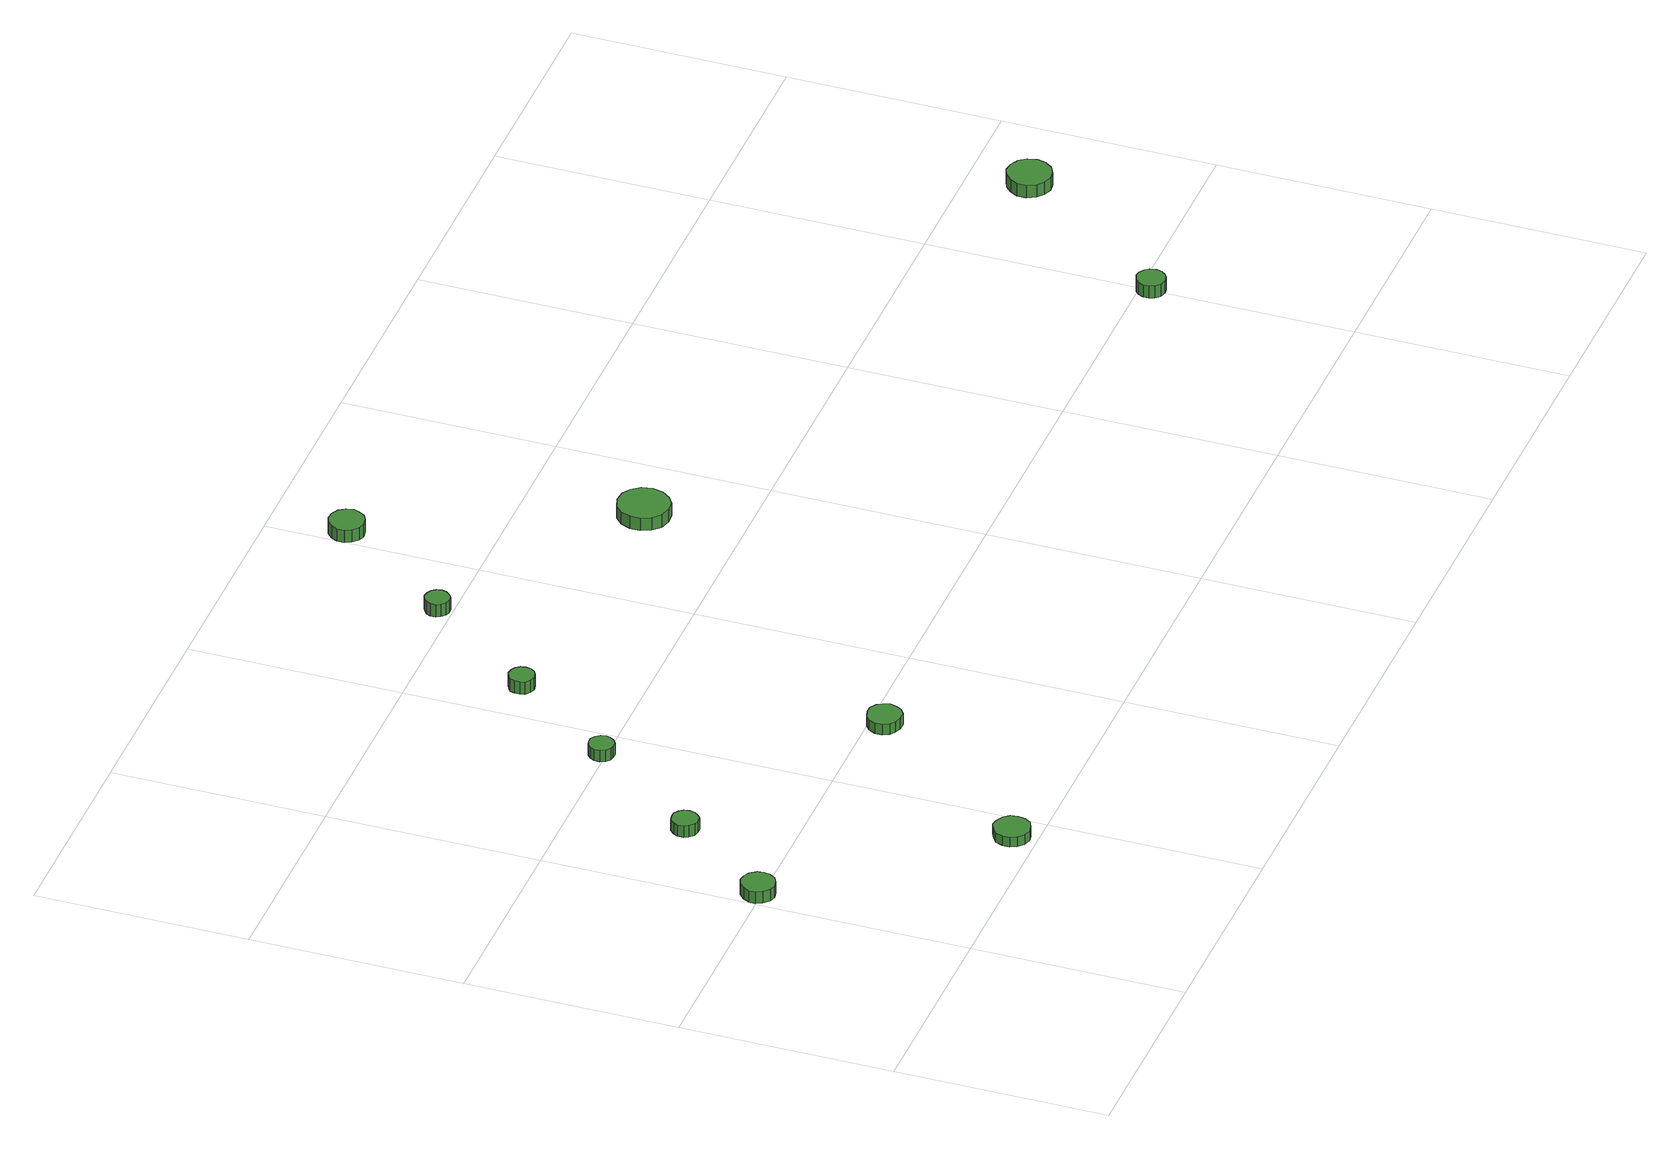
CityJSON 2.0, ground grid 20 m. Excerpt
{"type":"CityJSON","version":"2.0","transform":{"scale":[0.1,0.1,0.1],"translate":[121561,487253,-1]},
"CityObjects":{
"tree1":{"type":"SolitaryVegetationObject","attributes":{"function":"something"},"geometry":[{"type":"MultiSurface","lod":"1","boundaries":[[[0,1,2,3,4,5,6,7,8,9,10,11,12,13,14]],[[15,16,17,18,19,20,21,22,23,24,25,26,27,28,29]],[[0,29,28,1]],[[1,28,27,2]],[[2,27,26,3]],[[3,26,25,4]],[[4,25,24,5]],[[5,24,23,6]],[[6,23,22,7]],[[7,22,21,8]],[[8,21,20,9]],[[9,20,19,10]],[[10,19,18,11]],[[11,18,17,12]],[[12,17,16,13]],[[13,16,15,14]],[[14,15,29,0]]]}]},
"tree2":{"type":"SolitaryVegetationObject","attributes":{"function":"something"},"geometry":[{"type":"MultiSurface","lod":"1","boundaries":[[[30,31,32,33,34,35,36,37,38,39,40,41,42,43,44]],[[45,46,47,48,49,50,51,52,53,54,55,56,57,58,59]],[[30,59,58,31]],[[31,58,57,32]],[[32,57,56,33]],[[33,56,55,34]],[[34,55,54,35]],[[35,54,53,36]],[[36,53,52,37]],[[37,52,51,38]],[[38,51,50,39]],[[39,50,49,40]],[[40,49,48,41]],[[41,48,47,42]],[[42,47,46,43]],[[43,46,45,44]],[[44,45,59,30]]]}]},
"tree3":{"type":"SolitaryVegetationObject","attributes":{"function":"something"},"geometry":[{"type":"MultiSurface","lod":"1","boundaries":[[[60,61,62,63,64,65,66,67,68,69,70,71,72,73,74]],[[75,76,77,78,79,80,81,82,83,84,85,86,87,88,89]],[[60,89,88,61]],[[61,88,87,62]],[[62,87,86,63]],[[63,86,85,64]],[[64,85,84,65]],[[65,84,83,66]],[[66,83,82,67]],[[67,82,81,68]],[[68,81,80,69]],[[69,80,79,70]],[[70,79,78,71]],[[71,78,77,72]],[[72,77,76,73]],[[73,76,75,74]],[[74,75,89,60]]]}]},
"tree4":{"type":"SolitaryVegetationObject","attributes":{"function":"something"},"geometry":[{"type":"MultiSurface","lod":"1","boundaries":[[[90,91,92,93,94,95,96,97,98,99,100,101,102,103,104]],[[105,106,107,108,109,110,111,112,113,114,115,116,117,118,119]],[[90,119,118,91]],[[91,118,117,92]],[[92,117,116,93]],[[93,116,115,94]],[[94,115,114,95]],[[95,114,113,96]],[[96,113,112,97]],[[97,112,111,98]],[[98,111,110,99]],[[99,110,109,100]],[[100,109,108,101]],[[101,108,107,102]],[[102,107,106,103]],[[103,106,105,104]],[[104,105,119,90]]]}]},
"tree5":{"type":"SolitaryVegetationObject","attributes":{"function":"something"},"geometry":[{"type":"MultiSurface","lod":"1","boundaries":[[[120,121,122,123,124,125,126,127,128,129,130,131,132,133,134]],[[135,136,137,138,139,140,141,142,143,144,145,146,147,148,149]],[[120,149,148,121]],[[121,148,147,122]],[[122,147,146,123]],[[123,146,145,124]],[[124,145,144,125]],[[125,144,143,126]],[[126,143,142,127]],[[127,142,141,128]],[[128,141,140,129]],[[129,140,139,130]],[[130,139,138,131]],[[131,138,137,132]],[[132,137,136,133]],[[133,136,135,134]],[[134,135,149,120]]]}]},
"tree6":{"type":"SolitaryVegetationObject","attributes":{"function":"something"},"geometry":[{"type":"MultiSurface","lod":"1","boundaries":[[[150,151,152,153,154,155,156,157,158,159,160,161,162,163,164]],[[165,166,167,168,169,170,171,172,173,174,175,176,177,178,179]],[[150,179,178,151]],[[151,178,177,152]],[[152,177,176,153]],[[153,176,175,154]],[[154,175,174,155]],[[155,174,173,156]],[[156,173,172,157]],[[157,172,171,158]],[[158,171,170,159]],[[159,170,169,160]],[[160,169,168,161]],[[161,168,167,162]],[[162,167,166,163]],[[163,166,165,164]],[[164,165,179,150]]]}]},
"tree7":{"type":"SolitaryVegetationObject","attributes":{"function":"something"},"geometry":[{"type":"MultiSurface","lod":"1","boundaries":[[[180,181,182,183,184,185,186,187,188,189,190,191,192,193,194]],[[195,196,197,198,199,200,201,202,203,204,205,206,207,208,209]],[[180,209,208,181]],[[181,208,207,182]],[[182,207,206,183]],[[183,206,205,184]],[[184,205,204,185]],[[185,204,203,186]],[[186,203,202,187]],[[187,202,201,188]],[[188,201,200,189]],[[189,200,199,190]],[[190,199,198,191]],[[191,198,197,192]],[[192,197,196,193]],[[193,196,195,194]],[[194,195,209,180]]]}]},
"tree8":{"type":"SolitaryVegetationObject","attributes":{"function":"something"},"geometry":[{"type":"MultiSurface","lod":"1","boundaries":[[[210,211,212,213,214,215,216,217,218,219,220,221,222,223,224]],[[225,226,227,228,229,230,231,232,233,234,235,236,237,238,239]],[[210,239,238,211]],[[211,238,237,212]],[[212,237,236,213]],[[213,236,235,214]],[[214,235,234,215]],[[215,234,233,216]],[[216,233,232,217]],[[217,232,231,218]],[[218,231,230,219]],[[219,230,229,220]],[[220,229,228,221]],[[221,228,227,222]],[[222,227,226,223]],[[223,226,225,224]],[[224,225,239,210]]]}]},
"tree9":{"type":"SolitaryVegetationObject","attributes":{"function":"something"},"geometry":[{"type":"MultiSurface","lod":"1","boundaries":[[[240,241,242,243,244,245,246,247,248,249,250,251,252,253,254]],[[255,256,257,258,259,260,261,262,263,264,265,266,267,268,269]],[[240,269,268,241]],[[241,268,267,242]],[[242,267,266,243]],[[243,266,265,244]],[[244,265,264,245]],[[245,264,263,246]],[[246,263,262,247]],[[247,262,261,248]],[[248,261,260,249]],[[249,260,259,250]],[[250,259,258,251]],[[251,258,257,252]],[[252,257,256,253]],[[253,256,255,254]],[[254,255,269,240]]]}]},
"tree10":{"type":"SolitaryVegetationObject","attributes":{"function":"something"},"geometry":[{"type":"MultiSurface","lod":"1","boundaries":[[[270,271,272,273,274,275,276,277,278,279,280,281,282,283,284]],[[285,286,287,288,289,290,291,292,293,294,295,296,297,298,299]],[[270,299,298,271]],[[271,298,297,272]],[[272,297,296,273]],[[273,296,295,274]],[[274,295,294,275]],[[275,294,293,276]],[[276,293,292,277]],[[277,292,291,278]],[[278,291,290,279]],[[279,290,289,280]],[[280,289,288,281]],[[281,288,287,282]],[[282,287,286,283]],[[283,286,285,284]],[[284,285,299,270]]]}]},
"tree11":{"type":"SolitaryVegetationObject","attributes":{"function":"something"},"geometry":[{"type":"MultiSurface","lod":"1","boundaries":[[[300,301,302,303,304,305,306,307,308,309,310,311,312,313,314]],[[315,316,317,318,319,320,321,322,323,324,325,326,327,328,329]],[[300,329,328,301]],[[301,328,327,302]],[[302,327,326,303]],[[303,326,325,304]],[[304,325,324,305]],[[305,324,323,306]],[[306,323,322,307]],[[307,322,321,308]],[[308,321,320,309]],[[309,320,319,310]],[[310,319,318,311]],[[311,318,317,312]],[[312,317,316,313]],[[313,316,315,314]],[[314,315,329,300]]]}]}
},
"vertices":[
[33,204,18],[32,210,18],[28,216,18],[22,219,18],[16,220,18],[10,218,18],[5,213,18],[2,207,18],[2,201,18],[5,195,18],[10,190,18],[16,188,18],[22,189,18],[28,192,18],[32,198,18],[32,198,6],[28,192,6],[22,189,6],[16,188,6],[10,190,6],[5,195,6],[2,201,6],[2,207,6],[5,213,6],[10,218,6],[16,220,6],[22,219,6],[28,216,6],[32,210,6],[33,204,6],
[100,297,18],[99,302,18],[96,306,18],[92,309,18],[87,309,18],[82,308,18],[78,304,18],[76,300,18],[76,294,18],[78,290,18],[82,286,18],[87,285,18],[92,285,18],[96,288,18],[99,292,18],[99,292,6],[96,288,6],[92,285,6],[87,285,6],[82,286,6],[78,290,6],[76,294,6],[76,300,6],[78,304,6],[82,308,6],[87,309,6],[92,309,6],[96,306,6],[99,302,6],[100,297,6],
[191,24,16],[190,31,16],[186,36,16],[179,40,16],[173,41,16],[166,38,16],[161,34,16],[158,27,16],[158,20,16],[161,14,16],[166,9,16],[173,7,16],[179,8,16],[186,11,16],[190,17,16],[190,17,6],[186,11,6],[179,8,6],[173,7,6],[166,9,6],[161,14,6],[158,20,6],[158,27,6],[161,34,6],[166,38,6],[173,41,6],[179,40,6],[186,36,6],[190,31,6],[191,24,6],
[183,404,18],[182,409,18],[179,413,18],[175,416,18],[170,416,18],[166,415,18],[162,411,18],[160,407,18],[160,402,18],[162,397,18],[166,394,18],[170,393,18],[175,393,18],[179,396,18],[182,400,18],[182,400,6],[179,396,6],[175,393,6],[170,393,6],[166,394,6],[162,397,6],[160,402,6],[160,407,6],[162,411,6],[166,415,6],[170,416,6],[175,416,6],[179,413,6],[182,409,6],[183,404,6],
[314,187,17],[312,193,17],[309,198,17],[303,202,17],[296,202,17],[290,200,17],[285,196,17],[282,190,17],[282,183,17],[285,177,17],[290,173,17],[296,171,17],[303,171,17],[309,175,17],[312,180,17],[312,180,6],[309,175,6],[303,171,6],[296,171,6],[290,173,6],[285,177,6],[282,183,6],[282,190,6],[285,196,6],[290,200,6],[296,202,6],[303,202,6],[309,198,6],[312,193,6],[314,187,6],
[257,505,19],[256,510,19],[253,514,19],[249,516,19],[244,517,19],[239,515,19],[235,512,19],[234,508,19],[234,503,19],[235,498,19],[239,495,19],[244,493,19],[249,494,19],[253,496,19],[256,500,19],[256,500,6],[253,496,6],[249,494,6],[244,493,6],[239,495,6],[235,498,6],[234,503,6],[234,508,6],[235,512,6],[239,515,6],[244,517,6],[249,516,6],[253,514,6],[256,510,6],[257,505,6],
[335,611,25],[334,616,25],[331,620,25],[327,622,25],[322,623,25],[318,621,25],[314,618,25],[312,614,25],[312,609,25],[314,605,25],[318,601,25],[322,600,25],[327,600,25],[331,603,25],[334,607,25],[334,607,12],[331,603,12],[327,600,12],[322,600,12],[318,601,12],[314,605,12],[312,609,12],[312,614,12],[314,618,12],[318,621,12],[322,623,12],[327,622,12],[331,620,12],[334,616,12],[335,611,12],
[424,725,26],[422,732,26],[418,738,26],[412,741,26],[405,742,26],[399,740,26],[394,735,26],[391,729,26],[391,722,26],[394,716,26],[399,711,26],[405,709,26],[412,710,26],[418,713,26],[422,719,26],[422,719,13],[418,713,13],[412,710,13],[405,709,13],[399,711,13],[394,716,13],[391,722,13],[391,729,13],[394,735,13],[399,740,13],[405,742,13],[412,741,13],[418,738,13],[422,732,13],[424,725,13],
[545,490,24],[543,500,24],[537,508,24],[529,513,24],[519,514,24],[509,511,24],[502,504,24],[498,495,24],[498,485,24],[502,476,24],[509,469,24],[519,466,24],[529,467,24],[537,472,24],[543,480,24],[543,480,11],[537,472,11],[529,467,11],[519,466,11],[509,469,11],[502,476,11],[498,485,11],[498,495,11],[502,504,11],[509,511,11],[519,514,11],[529,513,11],[537,508,11],[543,500,11],[545,490,11],
[1011,188,22],[1010,194,22],[1007,198,22],[1002,201,22],[997,202,22],[991,200,22],[987,196,22],[985,191,22],[985,186,22],[987,181,22],[991,177,22],[997,175,22],[1002,176,22],[1007,179,22],[1010,183,22],[1010,183,9],[1007,179,9],[1002,176,9],[997,175,9],[991,177,9],[987,181,9],[985,186,9],[985,191,9],[987,196,9],[991,200,9],[997,202,9],[1002,201,9],[1007,198,9],[1010,194,9],[1011,188,9],
[1133,342,23],[1131,351,23],[1126,358,23],[1118,362,23],[1110,363,23],[1102,360,23],[1096,354,23],[1092,347,23],[1092,338,23],[1096,330,23],[1102,325,23],[1110,322,23],[1118,323,23],[1126,327,23],[1131,334,23],[1131,334,10],[1126,327,10],[1118,323,10],[1110,322,10],[1102,325,10],[1096,330,10],[1092,338,10],[1092,347,10],[1096,354,10],[1102,360,10],[1110,363,10],[1118,362,10],[1126,358,10],[1131,351,10],[1133,342,10]
]}
